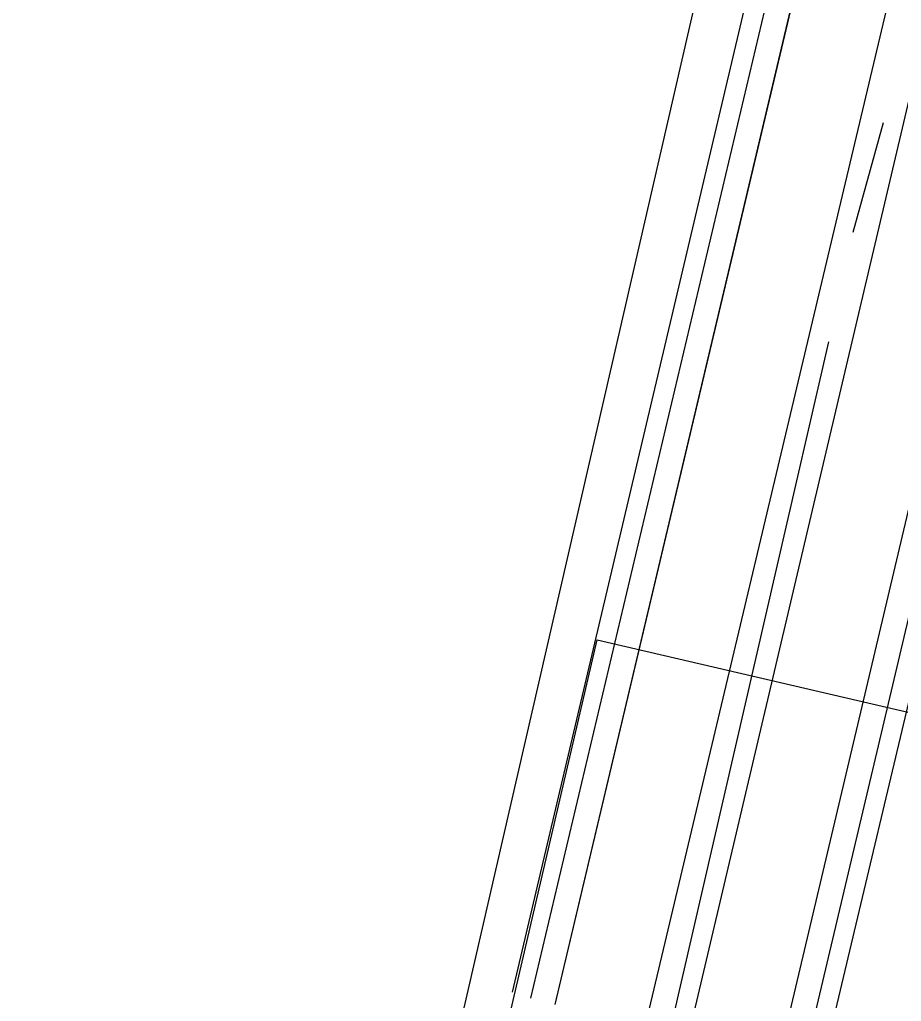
# Model space of a CAD drawing. Header units: feet. Extents: x -84 to 198, y -22 to 181.
# Drawn here: x 41.733 to 43.667, y 19.891 to 22.044 of the extents above; entities that cross this region are included whole.
import ezdxf

# ---------------------------------------------------------------- set-up
doc = ezdxf.new("R2010")
doc.units = ezdxf.units.FT
doc.layers.add('A-AREA-UNIDAD', color=30, linetype='CONTINUOUS')
doc.layers.add('A-LINEA', color=7, linetype='CONTINUOUS')

msp = doc.modelspace()

# ---------------------------------------------------------------- linework, layer by layer
at = {"layer": 'A-AREA-UNIDAD'}
msp.add_lwpolyline([(17.248, 32.2489), (19.52, 25.6889), (23.552, 16.7289), (24.352, 16.7289), (24.4, 16.1956), (29.84, 14.72), (40.96, 12.2844), (45.408, 31.6089)], dxfattribs=at)
at = {"layer": 'A-LINEA'}
for p, q in [((45.6, 31.7378), (42.8133, 19.9111)), ((45.64, 31.6711), (42.8533, 19.8978)), ((45.68, 31.6044), (42.9067, 19.8844)), ((45.84, 31.3644), (43.1067, 19.8444)), ((45.8933, 31.2578), (43.2, 19.8178)), ((46.0533, 31.0044), (43.4, 19.7778)), ((46.0933, 30.9511), (43.4533, 19.7644)), ((46.1333, 30.8844), (43.4933, 19.7511)), ((43.5733, 22.6978), (42.9067, 19.8844)), ((43.6267, 21.8178), (43.56, 21.5778)), ((43.5067, 21.3378), (43.16, 19.8311))]:
    msp.add_line(p, q, dxfattribs=at)
msp.add_lwpolyline([(44.9467, 20.2311), (44.2533, 17.3111), (42.32, 17.7644), (43, 20.6844), (44.9467, 20.2311)], dxfattribs=at)

doc.saveas('drawing.dxf')
